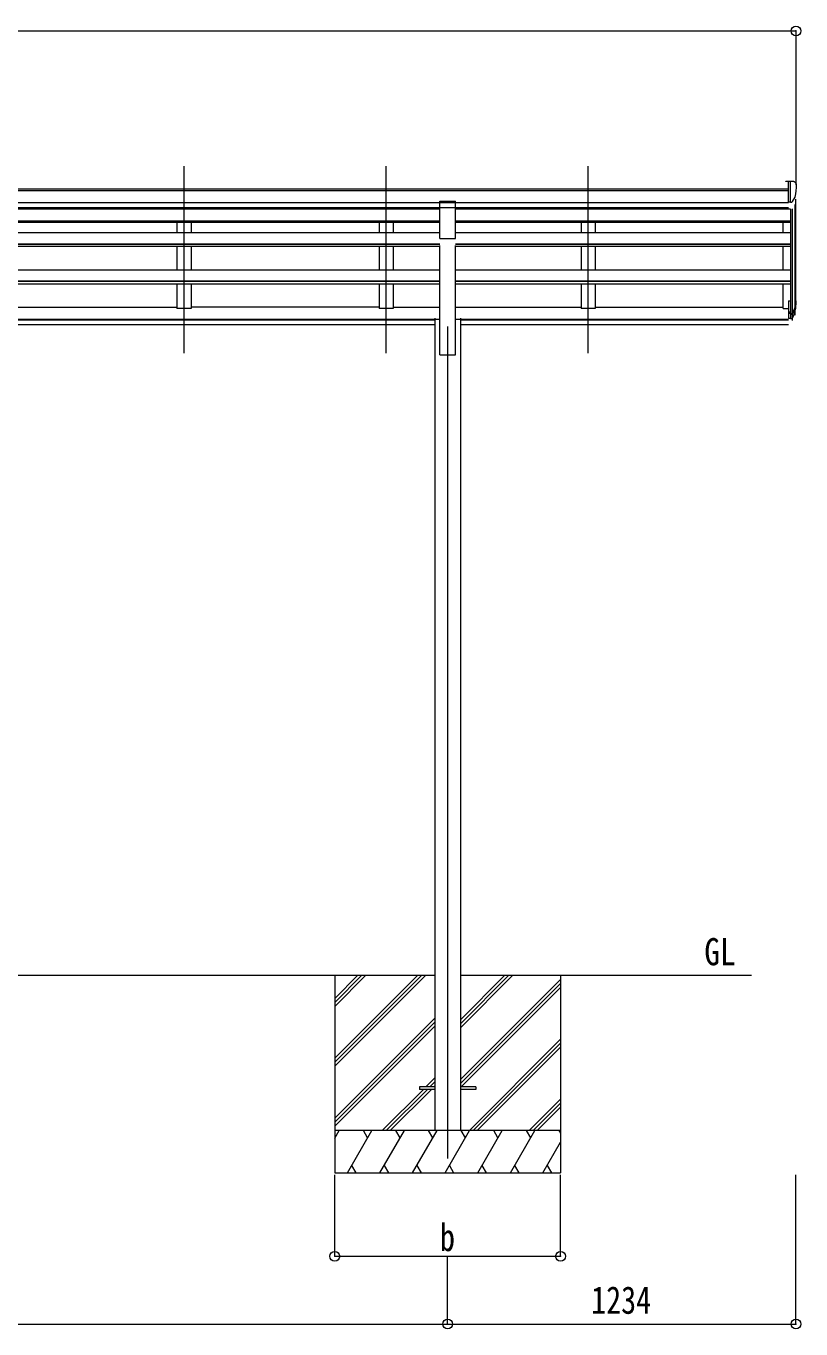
# Model space of a CAD drawing. Units: millimetres at full size; details may follow other scales. Extents: x -9783 to 33612, y -6828 to 13322.
# Drawn here: x 30793 to 33538, y -3952 to 668 of the extents above; entities that cross this region are included whole.
import ezdxf
from ezdxf.enums import TextEntityAlignment as Align

# ---------------------------------------------------------------- set-up
doc = ezdxf.new("R2010")
doc.units = ezdxf.units.MM
doc.header["$LTSCALE"] = 35
doc.header["$PDMODE"] = 32
doc.header["$PDSIZE"] = 35
for name, color, linetype, lineweight in [('0-0_0', 7, 'Continuous', 9), ('0-1_本体', 4, 'Continuous', 9), ('0-2_部品', 7, 'Continuous', 9), ('0-8_PARTS2', 2, 'Continuous', 9), ('0-A_寸法', 6, 'Continuous', 9)]:
    doc.layers.add(name, color=color, linetype=linetype, lineweight=lineweight)
doc.styles.add('ＭＳ ゴシック', font='')
doc.styles.get('ＭＳ ゴシック').set_extended_font_data('MS Gothic')

msp = doc.modelspace()

# ---------------------------------------------------------------- linework, layer by layer
at = {"layer": '0-0_0'}
for p, q in [((29032.06, -2698.21), (32241.66, -2698.21)), ((31886.86, -2698.21), (31886.86, -3398.21)), ((31886.86, -2992.38), (32181.04, -2698.21)), ((31886.86, -3006.52), (32195.18, -2698.21)), ((31886.86, -3020.67), (32209.32, -2698.21)), ((31886.86, -2808.54), (31997.19, -2698.21)), ((31886.86, -2794.39), (31983.05, -2698.21)), ((31886.86, -2780.25), (31968.9, -2698.21)), ((32332.06, -2698.21), (33362.86, -2698.21)), ((32332.06, -2883.84), (32517.69, -2698.21)), ((32332.06, -2869.69), (32503.55, -2698.21)), ((32332.06, -2855.55), (32489.4, -2698.21)), ((32332.06, -3067.68), (32686.86, -2712.89)), ((32686.86, -2698.21), (32686.86, -3398.21)), ((32332.06, -3081.82), (32686.86, -2727.03)), ((32334.32, -3093.71), (32686.86, -2741.17)), ((31886.86, -3204.51), (32241.66, -2849.72)), ((31886.86, -3218.66), (32241.66, -2863.86)), ((31886.86, -3232.8), (32241.66, -2878)), ((32363.66, -3248.21), (32686.86, -2925.02)), ((32377.81, -3248.21), (32686.86, -2939.16)), ((32391.95, -3248.21), (32686.86, -2953.3)), ((32209.8, -3093.71), (32241.66, -3061.85)), ((32223.94, -3093.71), (32241.66, -3075.99)), ((32238.08, -3093.71), (32241.66, -3090.13)), ((32055.3, -3248.21), (32200.8, -3102.71)), ((32069.44, -3248.21), (32214.94, -3102.71)), ((32083.58, -3248.21), (32229.08, -3102.71)), ((32575.8, -3248.21), (32686.86, -3137.15)), ((32589.94, -3248.21), (32686.86, -3151.29)), ((32604.08, -3248.21), (32686.86, -3165.43)), ((32686.86, -3248.21), (31886.86, -3248.21)), ((31886.86, -3275.71), (31902.74, -3248.21)), ((31931.6, -3398.21), (32018.21, -3248.21)), ((32003.21, -3274.19), (31988.2, -3248.2)), ((32047.07, -3398.2), (32133.68, -3248.21)), ((32118.67, -3274.19), (32103.67, -3248.21)), ((32162.54, -3398.21), (32249.15, -3248.21)), ((32234.14, -3274.19), (32219.14, -3248.21)), ((32278.01, -3398.21), (32364.62, -3248.21)), ((32349.62, -3274.19), (32334.61, -3248.2)), ((32393.48, -3398.21), (32480.09, -3248.21)), ((32465.09, -3274.19), (32450.09, -3248.21)), ((32508.95, -3398.21), (32595.56, -3248.21)), ((32565.56, -3248.21), (32580.56, -3274.19)), ((32681.03, -3248.21), (32686.86, -3258.31)), ((32624.42, -3398.21), (32686.86, -3290.07)), ((31946.6, -3372.23), (31961.6, -3398.21)), ((32062.07, -3372.23), (32077.07, -3398.2)), ((32177.54, -3372.22), (32192.54, -3398.21)), ((32293.01, -3372.23), (32308.01, -3398.21)), ((32408.48, -3372.23), (32423.48, -3398.21)), ((32523.95, -3372.23), (32538.95, -3398.21)), ((32639.42, -3372.23), (32654.42, -3398.21)), ((31886.86, -3398.21), (32686.86, -3398.21))]:
    msp.add_line(p, q, dxfattribs=at)
at = {"layer": '0-1_本体'}
for p, q in [((27779.36, 90.34), (33494.36, 90.34)), ((27779.36, 85), (33494.36, 85)), ((33520.86, -335.39), (33520.86, 53.59)), ((27779.36, 41.46), (33494.36, 41.46)), ((27779.36, 23.8), (33494.36, 23.8)), ((32259.36, 21.42), (29014.36, 21.42)), ((32259.36, 18.42), (29014.36, 18.42)), ((31327.86, 21.42), (31327.86, 18.42)), ((31377.86, 21.42), (31377.86, 18.42)), ((32043.86, 21.42), (32043.86, 18.42)), ((32093.86, 21.42), (32093.86, 18.42)), ((33494.36, 21.42), (32314.36, 21.42)), ((33500.86, 18.42), (32314.36, 18.42)), ((32759.86, 21.42), (32759.86, 18.42)), ((32809.86, 21.42), (32809.86, 18.42)), ((33475.86, 18.42), (33475.86, 21.42)), ((33500.86, 18.96), (33500.86, -331.53)), ((33506.86, 19.44), (33506.86, -375.97)), ((33516.57, 34.79), (33516.57, -357.96)), ((32259.36, -23.73), (29014.36, -23.73)), ((32259.36, -25.13), (29014.36, -25.13)), ((32259.36, -28.91), (29014.36, -28.91)), ((31327.86, -28.91), (31327.86, -64.97)), ((31377.86, -28.91), (31377.86, -64.97)), ((32043.86, -28.91), (32043.86, -64.97)), ((32093.86, -28.91), (32093.86, -64.97)), ((33500.86, -23.73), (32314.36, -23.73)), ((33500.86, -25.13), (32314.36, -25.13)), ((33500.86, -28.91), (32314.36, -28.91)), ((32759.86, -28.91), (32759.86, -64.97)), ((32809.86, -28.91), (32809.86, -64.97)), ((33475.86, -64.97), (33475.86, -28.91)), ((32259.36, -64.97), (29014.36, -64.97)), ((33500.86, -64.97), (32314.36, -64.97)), ((32259.36, -105.71), (29014.36, -105.71)), ((32259.36, -107.19), (29014.36, -107.19)), ((32259.36, -113.99), (29014.36, -113.99)), ((31327.86, -113.99), (31327.86, -197.34)), ((31377.86, -113.99), (31377.86, -197.34)), ((32043.86, -113.99), (32043.86, -197.34)), ((32093.86, -113.99), (32093.86, -197.34)), ((32259.36, -498.23), (32259.36, -109.99)), ((33500.86, -105.71), (32314.36, -105.71)), ((33500.86, -107.19), (32314.36, -107.19)), ((32314.36, -498.23), (32314.36, -109.99)), ((33500.86, -113.99), (32314.36, -113.99)), ((32759.86, -113.99), (32759.86, -197.34)), ((32809.86, -113.99), (32809.86, -197.34)), ((33475.86, -197.34), (33475.86, -113.99)), ((32259.36, -197.34), (29014.36, -197.34)), ((33500.86, -197.34), (32314.36, -197.34)), ((32259.36, -236.55), (29014.36, -236.55)), ((32259.36, -238.03), (29014.36, -238.03)), ((32259.36, -247.69), (29014.36, -247.69)), ((31327.86, -247.51), (31327.86, -333.76)), ((31377.86, -247.51), (31377.86, -333.76)), ((32043.86, -247.51), (32043.86, -333.76)), ((32093.86, -247.51), (32093.86, -333.76)), ((33500.86, -236.55), (32314.36, -236.55)), ((33500.86, -238.03), (32314.36, -238.03)), ((33500.86, -247.69), (32314.36, -247.69)), ((32759.86, -247.51), (32759.86, -333.76)), ((32809.86, -247.51), (32809.86, -333.76)), ((33475.86, -333.76), (33475.86, -247.69)), ((30661.86, -328.94), (31327.86, -328.94)), ((31377.86, -333.74), (31327.86, -333.74)), ((32043.86, -328.94), (31377.86, -328.94)), ((32093.86, -333.74), (32043.86, -333.74)), ((32093.86, -328.94), (32259.36, -328.94)), ((32241.66, -368.21), (32241.66, -3248.21)), ((32314.36, -328.94), (32759.86, -328.94)), ((32332.06, -368.21), (32332.06, -3248.21)), ((32809.86, -333.74), (32759.86, -333.74)), ((32809.86, -328.94), (33475.86, -328.94)), ((33475.86, -333.74), (33494.36, -333.74)), ((32241.66, -373.24), (29032.06, -373.24)), ((32241.66, -374.62), (29032.06, -374.62)), ((32241.66, -391.8), (29032.06, -391.8)), ((32241.66, -371.84), (32259.36, -371.84)), ((32314.36, -371.84), (32332.06, -371.84)), ((33494.36, -373.24), (32332.06, -373.24)), ((33494.36, -374.62), (32332.06, -374.62)), ((33494.36, -391.8), (32332.06, -391.8)), ((32259.36, -498.23), (32314.36, -498.23))]:
    msp.add_line(p, q, dxfattribs=at)
at = {"layer": '0-2_部品'}
for p, q in [((33494.36, 116.46), (33484.36, 116.37)), ((33484.36, 114.86), (33484.36, 116.37)), ((33494.36, 44.48), (33494.36, 116.46)), ((33512.86, 116.46), (33494.36, 116.46)), ((33500.86, 43.48), (33500.86, 116.46)), ((33512.86, 116.46), (33515.19, 116.32)), ((33515.95, 115.89), (33520.01, 110.08)), ((33522.86, 107.09), (33522.86, 106.46)), ((32259.36, 46.22), (32314.36, 46.22)), ((32259.36, -85.48), (32259.36, 46.22)), ((32314.36, -85.48), (32314.36, 46.22)), ((33508.48, 45.29), (33517.76, 61.35)), ((33494.36, 44.48), (33500.86, 44.48)), ((33500.86, 43.48), (33506.07, 43.79)), ((32259.36, -85.48), (32314.36, -85.48)), ((33494.36, -307.02), (33494.36, -368.08)), ((33494.36, -307.02), (33500.86, -307.02)), ((33500.86, -307.02), (33500.86, -368.9)), ((33494.36, -345.33), (33500.86, -345.33)), ((33494.36, -350.73), (33500.86, -350.73)), ((33494.36, -368.08), (33500.86, -368.08)), ((33500.86, -351.73), (33505.99, -351.73)), ((33500.86, -353.73), (33505.7, -353.73)), ((33500.86, -368.9), (33505.7, -368.9)), ((33507.29, -350.98), (33517.04, -332.56)), ((33518.46, -333.06), (33508.3, -352.23)), ((33515.88, -349.91), (33508.3, -367.4))]:
    msp.add_line(p, q, dxfattribs=at)
at = {"layer": '0-2_部品', "color": 4}
for p, q in [((32186.86, -3093.71), (32186.86, -3102.71)), ((32241.66, -3093.71), (32186.86, -3093.71)), ((32386.46, -3093.71), (32331.66, -3093.71)), ((32241.66, -3102.71), (32186.86, -3102.71))]:
    msp.add_line(p, q, dxfattribs=at)
msp.add_lwpolyline([(32386.46, -3093.71), (32386.46, -3102.71), (32331.66, -3102.71)], dxfattribs=at)
at = {"layer": '0-2_部品'}
for centre, radius, start, end in [((33515.13, 115.32), 1, 35, 86.5), ((33320.86, 106.46), 202, 347.09739, 0), ((33519.86, 107.09), 3, 0, 87), ((33505.88, 46.79), 3, 273.5, 330), ((33387.64, -313.83), 133.22, 344.28698, 356.72013), ((33432.91, -306.61), 88.05, 342.78929, 2.77608), ((33432.2, -310.89), 89.07, 345.58812, 5.50424), ((33505.7, -350.73), 3, 270, 330), ((33505.7, -365.9), 3, 270, 330), ((33505.99, -350.23), 1.5, 270, 330)]:
    msp.add_arc(centre, radius, start, end, dxfattribs=at)
at = {"layer": '0-8_PARTS2'}
for p, q in [((31352.86, -492), (31352.86, 170.52)), ((32068.86, -492), (32068.86, 170.52)), ((32784.86, -492), (32784.86, 170.52)), ((32286.86, -398.21), (32286.86, -3348.21))]:
    msp.add_line(p, q, dxfattribs=at)
at = {"layer": '0-A_寸法'}
for p, q in [((27752.86, 650.15), (33520.86, 650.15)), ((33520.86, 650.15), (33520.86, 104.53)), ((31886.86, -3694.59), (31886.86, -3405.62)), ((32686.86, -3694.59), (32686.86, -3405.62)), ((33520.86, -3934.57), (33520.86, -3405.62)), ((31886.86, -3694.59), (32686.86, -3694.59)), ((32286.86, -3934.57), (32286.86, -3694.59)), ((28986.86, -3934.57), (32286.86, -3934.57)), ((32286.86, -3934.57), (33520.86, -3934.57))]:
    msp.add_line(p, q, dxfattribs=at)
for p in [(33520.86, 650.15), (31886.86, -3694.59), (32686.86, -3694.59), (32286.86, -3934.57), (33520.86, -3934.57)]:
    msp.add_point(p, dxfattribs=at)

# ---------------------------------------------------------------- texts
at = {"layer": '0-0_0', "style": 'ＭＳ ゴシック', "width": 0.85}
msp.add_text('GL', height=96.22, dxfattribs=at).set_placement((33196.17, -2691.27), align=Align.BOTTOM_LEFT)
at = {"layer": '0-8_PARTS2', "color": 7, "style": 'ＭＳ ゴシック', "width": 0.8}
msp.add_text('1234', height=97.51, dxfattribs=at).set_placement((32795.36, -3927.57), align=Align.BOTTOM_LEFT)
at = {"layer": '0-A_寸法', "color": 7, "style": 'ＭＳ ゴシック', "width": 0.8}
msp.add_text('b', height=97.51, dxfattribs=at).set_placement((32259.73, -3705.09), align=Align.BOTTOM_LEFT)

doc.saveas('drawing.dxf')
